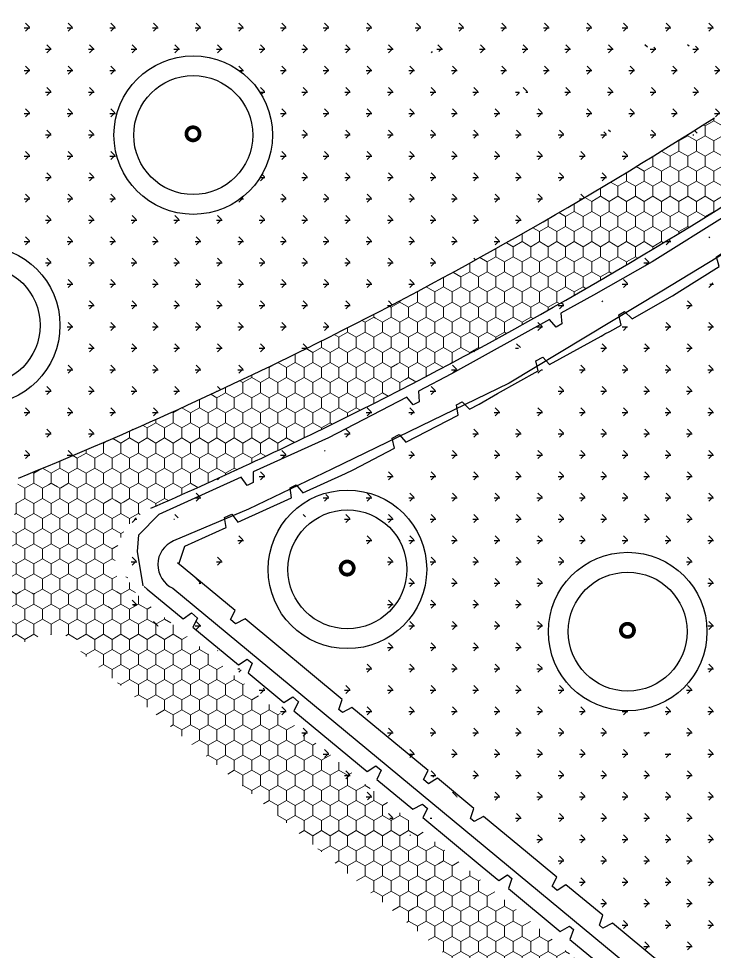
# Model space of a CAD drawing. Header units: millimetres. Extents: x -164772 to 106339, y -135449 to 107526.
# Drawn here: x -29196 to -11645, y -118868 to -95340 of the extents above; entities that cross this region are included whole.
import ezdxf

# ---------------------------------------------------------------- set-up
doc = ezdxf.new("R2010")
doc.units = ezdxf.units.MM
doc.layers.add('bord2', color=251, linetype='Continuous', lineweight=25)
doc.layers.add('paving', color=250, linetype='Continuous', lineweight=25)
for name, color, linetype, lineweight, true_color in [('graas', 7, 'Continuous', 25, 0x83f83f), ('hatch', 7, 'Continuous', 9, 0x4a4a4a), ('plants', 7, 'Continuous', 30, 0x3d5129)]:
    doc.layers.add(name, color=color, linetype=linetype, lineweight=lineweight, true_color=true_color)
doc.linetypes.add('зигзаг', pattern='A,0.00254,-5.08,[131,ltypeshp.shx,S=5.08,R=0,X=-5.08,Y=0],-10.16,[131,ltypeshp.shx,S=5.08,R=180,X=5.08,Y=0],-5.08', length=20.32254)
pattern_1 = [(90, (0, 0), (-219.9704516, 381), [254, -508]), (210, (0, 0), (-219.9704530418713, -380.9999991675352), [254, -508]), (150, (0, 0), (-439.9409046418711, 8.324647552006501e-07), [-508, 254])]
pattern_2 = [(180, (20086130.2969499, -35164895.6718968), (-538.8149999999999, -538.8149999999999), [142.875, -934.755]), (135, (20086130.2969499, -35164895.6718968), (-538.8153672641492, -538.8153672641491), [142.875, -619.1249999999999]), (225, (20086130.2969499, -35164895.6718968), (538.8153672641491, -538.8153672641492), [142.875, -619.1249999999999])]
pattern_3 = [(180, (20086130.56260819, -35164895.6718968), (-538.8149999999999, -538.8149999999999), [142.875, -934.755]), (135, (20086130.56260819, -35164895.6718968), (-538.8153672641492, -538.8153672641491), [142.875, -619.1249999999999]), (225, (20086130.56260819, -35164895.6718968), (538.8153672641491, -538.8153672641492), [142.875, -619.1249999999999])]

# ---------------------------------------------------------------- blocks, each defined once
blk = doc.blocks.new('Б')
at = {"layer": 'plants', "const_width": 0.1885352972114263}
blk.add_lwpolyline([(63583.59903664938, 41953.88570157746, 1), (63584.26256520769, 41953.88570157746, 1)], format="xyb", close=True, dxfattribs=at)
at = {"layer": 'plants'}
for radius in [4, 3]:
    blk.add_circle((63583.86653953583, 41953.87432750583), radius, dxfattribs=at)
blk = doc.blocks.new('Р')
at = {"layer": 'plants', "const_width": 0.1885352972114263}
blk.add_lwpolyline([(63573.59903664942, 42000.92048726147, 1), (63574.26256520773, 42000.92048726147, 1)], format="xyb", close=True, dxfattribs=at)
at = {"layer": 'plants'}
blk.add_circle((63573.86653953586, 42000.90911318984), 4, dxfattribs=at)
at = {"layer": 'plants', "linetype": 'зигзаг', "ltscale": 0.1}
blk.add_circle((63573.86653953586, 42000.90911318984), 3, dxfattribs=at)

msp = doc.modelspace()

# ---------------------------------------------------------------- hatches: boundary and pattern name
at = {"layer": 'graas'}
h = msp.add_hatch(dxfattribs=at)
h.set_pattern_fill('GRASS,_O', color=256, scale=30, angle=90)
h.set_pattern_definition(pattern_3)
edge = h.paths.add_edge_path()
edge.add_line((-16278.04338607359, -74320.46765687499), (-16121.69380648822, -74118.54566369964))
edge.add_line((-16121.69380648834, -74118.54566369993), (-16230.62774744017, -73990.86640729046))
edge.add_line((-16230.62774744005, -73990.86640729052), (-16489.21869616799, -74072.95337132069))
edge.add_line((-16489.21869616797, -74072.95337132034), (-17251.79313641828, -73179.15538103641))
edge.add_line((-17251.79313641814, -73179.15538103641), (-17106.45509475392, -72964.32698824735))
edge.add_line((-17106.45509475404, -72964.32698824765), (-17219.3598379618, -72831.99363528228))
edge.add_line((-17219.35983796166, -72831.99363528234), (-17457.16982914919, -72938.43753695233))
edge.add_line((-17457.16982914954, -72938.43753695204), (-19017.42752928684, -71109.69122301707))
edge.add_line((-19017.42752928687, -71109.69122301736), (-18861.07794969422, -70907.76922985657))
edge.add_line((-18861.07794969416, -70907.76922985628), (-18987.76378654861, -70759.28333733122))
edge.add_line((-18987.76378654856, -70759.28333733133), (-19228.60283938479, -70862.17693746254))
edge.add_line((-19228.60283938497, -70862.17693746272), (-19991.17727963165, -69968.37894718607))
edge.add_line((-19991.17727963141, -69968.37894718577), (-19848.50287327401, -69750.42856162712))
edge.add_line((-19848.50287327384, -69750.42856162736), (-19955.92702735842, -69624.5188956932))
edge.add_line((-19955.92702735848, -69624.51889569308), (-20196.5539723551, -69727.66110310874))
edge.add_line((-20196.55397235536, -69727.66110310885), (-20982.14435534308, -68806.88659449924))
edge.add_line((-20982.144355343, -68806.88659449895), (-20669.21950991872, -68558.52983458697))
edge.add_line((-20669.21950991852, -68558.52983458708), (-20882.69722791844, -68345.74055049261))
edge.add_arc((-69881.72746434601, -6887.990543764508), 78599.99999999972, 294.8394504156512, 308.56465227017856, ccw=False)
edge.add_line((-36863.67339754179, -78216.58302701353), (-32015.06901432185, -88691.28304548604))
edge.add_line((-32015.06901432182, -88691.28304548604), (-28541.38444154702, -85677.9683615644))
edge.add_line((-28541.38444154737, -85677.9683615644), (-25535.57429841235, -88200.94589288447))
edge.add_line((-25535.57429841235, -88200.94589288435), (-27663.69105154658, -91535.24384742575))
edge.add_line((-27663.69105154629, -91535.24384742598), (-21338.74315032338, -92312.72759491952))
edge.add_line((-21338.74315032344, -92312.72759491946), (-12758.62773389062, -96330.98495704723))
edge.add_line((-12758.62773389071, -96330.98495704723), (-7749.025839397462, -93222.38686571324))
edge.add_line((-7749.025839397495, -93222.38686571312), (-7822.681258732904, -93027.68630486775))
edge.add_arc((-8278.9163243154, -91080.41910057045), 2000.000000000005, 270.0000000004006, 283.18626832613353, ccw=False)
edge.add_arc((-8278.91632430143, -91080.41910057045), 2000, 90, 270, ccw=False)
edge.add_arc((-8278.9163243154, -91080.41910057045), 2000, 283.18626832613353, 449.9999999995994, ccw=False)
edge.add_line((-7822.681258732729, -93027.68630486769), (-7447.164308241583, -94020.3269214873))
edge.add_line((-7447.164308241845, -94020.32692148765), (-6268.205027290896, -94165.24853889547))
edge.add_arc((-69881.72746400422, -6887.990543479058), 108000.0000000216, 306.0870766807397, 306.6924963094096)
edge.add_arc((-6254.441992671971, -92279.36250386522), 1510.014115708262, 306.8168404319119, 378.5053839699594)
edge.add_arc((843.8257165762625, -89827.10150605669), 5999.999999867481, 198.0155993887819, 199.1978972640009, ccw=False)
edge.add_line((-4862.00837049009, -91682.7570153805), (-5337.494544421221, -91837.3949744896))
edge.add_arc((843.825716737847, -89827.10150613119), 6499.999999995633, 151.0632248998706, 198.0155993876894, ccw=False)
edge.add_line((-4844.676281302047, -86682.11422185828), (-4407.099204529179, -86924.03632064503))
edge.add_arc((843.8257168426207, -89827.10150624202), 6000.00000014203, 149.926801679152, 151.0632248994016, ccw=False)
edge.add_arc((-5679.392896573801, -86071.87175031002), 1526.989121719825, 330.6435262317915, 400.1339963986396)
edge.add_line((-4511.950044207086, -85087.60910024676), (-11721.73358926205, -76632.77319333093))
edge.add_line((-11721.73358926204, -76632.77319333093), (-12178.27912498444, -77022.0881992248))
edge.add_line((-12178.27912498432, -77022.08819922475), (-15389.40662821005, -73821.3161047572))
edge.add_line((-15389.40662821037, -73821.31610475756), (-14966.82408783304, -74316.61650480657))
edge.add_line((-14966.82408783286, -74316.61650480652), (-15094.51375306722, -74552.13020063507))
edge.add_line((-15094.51375306704, -74552.13020063513), (-15018.25641525826, -74641.50987516461))
edge.add_line((-15018.25641525843, -74641.50987516432), (-14761.44739510178, -74557.33434889799))
edge.add_line((-14761.44739510193, -74557.33434889787), (-13823.9846282325, -75656.11538949831))
edge.add_line((-13823.98462823247, -75656.11538949837), (-13201.18969496824, -76386.08066281835))
edge.add_line((-13201.18969496833, -76386.08066281858), (-13357.53927455369, -76588.00265599393))
edge.add_line((-13357.53927455358, -76588.00265599364), (-13248.60533360538, -76715.6819124031))
edge.add_line((-13248.60533360512, -76715.68191240351), (-13009.01634735598, -76611.32313465771))
edge.add_line((-13009.01634735595, -76611.32313465742), (-12227.43994462319, -77527.39293866426))
edge.add_line((-12227.43994462331, -77527.39293866414), (-12355.12960986131, -77762.9066344927))
edge.add_line((-12355.12960986122, -77762.90663449276), (-12278.87227204516, -77852.28630900769))
edge.add_line((-12278.87227204516, -77852.28630900798), (-12022.06325189578, -77768.11078274164))
edge.add_line((-12022.0632518961, -77768.11078274153), (-10642.11439117054, -79385.52077356547))
edge.add_line((-10642.11439117025, -79385.52077356535), (-10749.43035303113, -79644.91407270935))
edge.add_line((-10749.4303530313, -79644.91407270958), (-10618.45553327856, -79798.42699483976))
edge.add_line((-10618.45553327845, -79798.42699483964), (-10361.39109232141, -79714.55084209122))
edge.add_line((-10361.39109232164, -79714.5508420914), (-9096.241341767669, -81197.40713095655))
edge.add_line((-9096.24134176764, -81197.40713095614), (-9252.590921349369, -81399.32912413149))
edge.add_line((-9252.590921349165, -81399.32912413166), (-9137.91761766157, -81533.73537087861))
edge.add_line((-9137.917617661686, -81533.73537087855), (-8885.06603166951, -81444.92141651818))
edge.add_line((-8885.06603166954, -81444.92141651823), (-7627.367916042404, -82919.04379566801))
edge.add_line((-7627.367916042262, -82919.04379566801), (-7771.42232927696, -83135.37670321636))
edge.add_line((-7771.422329277077, -83135.37670321618), (-7647.222074787525, -83280.94929521119))
edge.add_line((-7647.222074787409, -83280.94929521154), (-7375.421516806513, -83214.34504548648))
edge.add_line((-7375.421516806629, -83214.34504548642), (-6356.857198558093, -84408.18356480713))
edge.add_line((-6356.857198558093, -84408.18356480724), (-6511.695285435228, -84611.8771478474))
edge.add_line((-6511.695285435111, -84611.87714784728), (-6403.364234089226, -84738.84976961972))
edge.add_line((-6403.364234089197, -84738.84976961972), (-6145.681888467181, -84655.69785036905))
edge.add_line((-6145.681888467443, -84655.69785036887), (-5383.107448209848, -85549.4958406528))
edge.add_line((-5383.107448209819, -85549.4958406528), (-5504.721875657458, -85792.13019912668))
edge.add_line((-5504.721875657138, -85792.13019912686), (-6013.26290983519, -86370.46641746246))
edge.add_arc((-7946.595450276782, -86882.54579418986), 2000.000000000011, 270.0000000000342, 374.83520029767544, ccw=False)
edge.add_arc((-7946.59545027585, -86882.54579418986), 2000, 90, 270, ccw=False)
edge.add_arc((-7946.595450279576, -86882.54579418986), 2000, 425.2825424472918, 449.9999999999055, ccw=False)
edge.add_line((-7110.307711542395, -85065.78416479561), (-7608.923196292584, -84481.36709719647))
edge.add_line((-7608.923196292293, -84481.36709719659), (-7471.953076890626, -84256.73083294208))
edge.add_line((-7471.953076890946, -84256.73083294225), (-7562.680614193829, -84150.3909319041))
edge.add_line((-7562.680614193712, -84150.3909319038), (-7814.299889019938, -84240.6492531266))
edge.add_line((-7814.299889019967, -84240.64925312666), (-9433.710889656286, -82342.57055887098))
edge.add_line((-9433.71088965637, -82342.5705588711), (-9277.361310078279, -82140.64856568848))
edge.add_line((-9277.361310078104, -82140.64856568859), (-9386.29525103357, -82012.96930926458))
edge.add_line((-9386.295251033542, -82012.96930926428), (-9644.886199757846, -82095.05627331628))
edge.add_line((-9644.88619975773, -82095.05627331646), (-10407.46064000805, -81201.25828303253))
edge.add_line((-10407.46064000837, -81201.25828303253), (-10268.01482602082, -80979.52373003909))
edge.add_line((-10268.0148260205, -80979.52373003909), (-10356.02831258611, -80876.36491267449))
edge.add_line((-10356.02831258652, -80876.36491267425), (-10612.83733273953, -80960.54043894786))
edge.add_line((-10612.8373327393, -80960.54043894816), (-11845.17598415377, -79516.14137198754))
edge.add_line((-11845.1759841538, -79516.14137198725), (-11731.46030405962, -79264.24905241969))
edge.add_line((-11731.46030405983, -79264.24905241975), (-11873.67594434759, -79097.56099316683))
edge.add_line((-11873.67594434721, -79097.56099316706), (-12146.18398899068, -79163.33601217462))
edge.add_line((-12146.183988991, -79163.33601217433), (-13149.75023892683, -77987.0764236441))
edge.add_line((-13149.75023892689, -77987.07642364404), (-13019.15511798356, -77754.96815336753))
edge.add_line((-13019.15511798327, -77754.9681533677), (-13099.92999163117, -77660.29356695469))
edge.add_line((-13099.92999163111, -77660.29356695474), (-13352.22147594137, -77749.76400509734))
edge.add_line((-13352.2214759414, -77749.76400509752), (-14453.25569270244, -76459.26419520822))
edge.add_line((-14453.25569270253, -76459.26419520793), (-14325.56602747544, -76223.75049937937))
edge.add_line((-14325.56602747533, -76223.75049937931), (-14418.78836836801, -76114.48648979807))
edge.add_line((-14418.78836836833, -76114.48648979836), (-14658.63238543381, -76218.54635111646))
edge.add_line((-14658.63238543346, -76218.5463511161), (-15012.89363552308, -75803.32394573286))
edge.add_line((-15012.89363552331, -75803.32394573321), (-16278.04338607365, -74320.46765687533))
edge = h.paths.add_edge_path(flags=16)
edge.add_arc((-16962.67437455598, -82107.98306011218), 2000, 90, 450)
edge = h.paths.add_edge_path(flags=16)
edge.add_arc((-16962.67437455598, -82107.98306011218), 1500, 90, 450)
edge = h.paths.add_edge_path(flags=0)
edge.add_arc((-16968.3614103727, -82075.85236376007), 165.8821395758423, 90, 450)
edge = h.paths.add_edge_path(flags=16)
edge.add_arc((-20528.92599526448, -79857.66513142544), 2000, 90, 450)
edge = h.paths.add_edge_path(flags=16)
edge.add_arc((-20528.92599526448, -79857.66513142544), 1500, 90, 450)
edge = h.paths.add_edge_path(flags=0)
edge.add_arc((-20534.6130310812, -79825.53443507334), 165.8821395758423, 90, 450)
edge = h.paths.add_edge_path(flags=16)
edge.add_arc((-26790.00316361831, -77894.95673689475), 2000, 90, 450)
edge = h.paths.add_edge_path(flags=16)
edge.add_arc((-26790.00316361831, -77894.95673689475), 1500, 90, 450)
edge = h.paths.add_edge_path(flags=0)
edge.add_arc((-26795.69019943503, -77862.82604053892), 165.8821395794803, 90, 450)
h = msp.add_hatch(dxfattribs=at)
h.set_pattern_fill('GRASS,_O', color=256, scale=30, angle=90)
h.set_pattern_definition([(180, (20086296.44474777, -35164895.6718968), (-538.8149999999999, -538.8149999999999), [142.875, -934.755]), (135, (20086296.44474777, -35164895.6718968), (-538.8153672641492, -538.8153672641491), [142.875, -619.1249999999999]), (225, (20086296.44474777, -35164895.6718968), (538.8153672641491, -538.8153672641492), [142.875, -619.1249999999999])])
h.paths.add_polyline_path([(-15026.64716512225, -97841.2889566137), (-12993.69624564777, -98793.36472745887, 0.006585150958767653), (-10592.84408945618, -97267.58295781161), (-12592.74559431224, -96330.98495703978)])
h.paths.add_polyline_path([(-21172.8610107487, -92312.72759491946), (-27497.80891197854, -91535.24384742598), (-27726.55622329265, -91893.64133248148), (-15026.64716512597, -97841.28895660672), (-12592.7455943155, -96330.98495703978)])
h.paths.add_polyline_path([(-8606.525073943933, -93857.42363177655), (-10657.85814934065, -95130.33317971365), (-8550.907158354104, -95898.38510023053, 0.004423833893708988), (-6985.506585550771, -94802.17939665863), (-7281.282168666643, -94020.32692148765)])
h.paths.add_polyline_path([(-11540.08162073958, -95677.77751900251), (-12592.74559432295, -96330.9849570328), (-10592.84408945944, -97267.58295780416, 0.001895706398023822), (-9909.218543415696, -96816.67002386921, 0.003285728995512572), (-8732.497018590377, -96022.89520723974)])
h = msp.add_hatch(dxfattribs=at)
h.set_pattern_fill('GRASS,_O', color=256, scale=30, angle=90)
h.set_pattern_definition(pattern_3)
h.paths.add_polyline_path([(-38351.97820854401, -92402.3603151985), (-37843.07115087174, -93934.02424778133), (-38057.9079674555, -94080.30050390908), (-37997.5717498146, -94261.89517230909), (-37720.67612969298, -94302.39807290905), (-37225.85976526355, -95791.65306991148), (-37445.93526741843, -95922.16238860083), (-37393.30827467544, -96080.55450647646), (-37123.27125186687, -96100.41500097974), (-36752.81422193981, -97215.38415449714), (-36956.74974148469, -97394.47018059246), (-36922.65542760845, -97497.08426325065), (-36653.04266445134, -97515.66785816658), (-36183.06129847588, -98930.17664990896), (-36405.65272293128, -99053.11376579288), (-36345.62733492749, -99233.77292637104), (-36081.21944868825, -99236.6913381889), (-35844.89488997338, -99947.96031649872), (-35017.33179989438, -99960.2098903311, -0.2250681622745249), (-33468.84686063491, -99225.9880671375, -0.4712095893921397), (-31505.0685270492, -101604.9005326754, -0.1876144007681571), (-30153.78648789394, -101079.3620786829, -1), (-30153.78648789394, -105079.3620786829, -0.2171790060449895), (-31663.49492427455, -104391.1472886577), (-32000.41045714011, -104873.3609280646, -0.07087997387360116), (-30617.63065368896, -106077.6261799004), (-30998.02301931223, -106406.0259925648, -0.005170311954522247), (-30917.7541680241, -106500.650475264, 0.3258521014595619), (-29195.98670052997, -106931.3336431337, 0.02284669800475377), (-20237.36785333864, -102801.6890378389, 0.01883535674830716), (-13159.57838521553, -98793.36472745142), (-22697.16549455402, -94326.70224578441)])
h.paths.add_polyline_path([(-24791.71540520647, -96280.46744549317, -1), (-24791.71540520647, -100280.4674454932, -1)], flags=16)
h.paths.add_polyline_path([(-24791.71540520647, -96780.46744549317, -1), (-24791.71540520647, -99780.46744549317, -1)], flags=0)
h.paths.add_polyline_path([(-24797.40244101993, -98082.45460955748, -1), (-24797.40244102319, -98414.21888871673, -1)], flags=0)
h = msp.add_hatch(dxfattribs=at)
h.set_pattern_fill('GRASS,_O', color=256, scale=30, angle=90)
h.set_pattern_definition(pattern_2)
h.paths.add_polyline_path([(-13924.41648158086, -103042.5774894142), (-14068.27997256377, -103124.4095663898), (-14012.22468064427, -103380.1388096585), (-14293.95927211763, -103540.3943868046), (-14369.21264476589, -103374.6445063264), (-14420.69414754798, -103323.5173950493), (-14565.62244595801, -103403.4484977568), (-14512.93854523664, -103659.8935176264), (-15818.13622772674, -104379.7383730309), (-15986.48531302232, -104187.0852133473), (-16163.49892832133, -104284.7120648408), (-16102.03083325391, -104536.312410823), (-17130.90517923962, -105103.7589477459), (-17598.04180302498, -105379.9977241619), (-17841.59673673128, -105506.4029202736), (-18021.7318842316, -105318.2283060927), (-18168.63419149191, -105394.4707154408), (-18122.44893681611, -105652.1654260181), (-19445.42418101457, -106338.7905853637), (-19608.85004826756, -106141.9438420021), (-19788.27469333754, -106235.0653694486), (-19733.1855983993, -106488.1389801488), (-20776.07381954491, -107029.3987611988), (-20967.86215586522, -107128.9370538475), (-21585.0351762658, -107408.0086832149), (-15528.91873551374, -111864.1999652138, -0.5887052153382988), (-13831.75378655716, -108806.0737269884, -1), (-13831.75378655716, -112806.0737269884, -0.06394278196015474), (-14337.06395999463, -112741.1865476355), (-6310.499641824324, -118647.2661762205), (-3134.024966935904, -114249.9543521595), (-3206.037506415785, -113767.1879368685), (-2976.155382219047, -113613.7760548922), (-3008.481915332653, -113397.0615129405), (-3274.458569083639, -113308.49850045), (-3502.575656226647, -111779.2194441175), (-3268.856726159618, -111651.5292076841), (-3287.217376384695, -111528.4408489791), (-3548.598675455709, -111470.6847337116), (-3798.870860666313, -109792.879638026), (-3565.812359434829, -109660.7619384778), (-3587.002399324716, -109518.705573468), (-3845.55430873837, -109479.9174645054), (-3926.080177820098, -108940.0783554632), (-4213.656883310337, -107012.1866823649), (-3974.083798535445, -106923.7422398477), (-3998.845186537408, -106757.7438372215), (-4261.658394540005, -106690.3883168092), (-4434.996487618235, -105528.3433392727), (-4197.926396495008, -105423.1190236574), (-4223.5903734819, -105251.0697352667), (-4481.679935687032, -105215.3811657521), (-4693.116079468557, -103797.9298450993), (-3688.915187025719, -103751.9194150338), (-3320.812612457477, -106219.6501971599), (-3560.38569722492, -106308.0946396915), (-3535.624309226681, -106474.0930423252), (-3276.100210436431, -106519.3986325869), (-3099.473008145855, -107703.4935402739), (-3332.531509377339, -107835.6112398072), (-3315.197724207115, -107951.8155756997), (-3052.789560077057, -108016.4557137801), (-2839.698221362007, -109445.0033314102), (-2698.132912572284, -110394.0460556736), (-2937.705997342986, -110482.4904982126), (-2912.944609348473, -110648.4889008319), (-2654.45067008659, -110686.8883824395), (-2476.793308263921, -111877.8893987806), (-2709.851809495405, -112010.0070983138), (-2692.518024325182, -112126.2114342213), (-2430.109860199314, -112190.8515722868), (-2296.008441449885, -113089.8569632521), (-1872.767105096762, -112503.9482678296), (-3221.260237618626, -103447.8228097618), (-11003.10126656228, -99803.41495651049, -0.02193232268364875), (-19369.11260734479, -104604.1555424276, -0.01634565179000416), (-25860.84223541366, -107695.4221872841, 0.5586773253011772), (-26217.6051399529, -110225.0809996225), (-18446.52306022756, -116664.2559138895), (-18179.58390047569, -116248.7786502721), (-18859.33445973023, -115685.4212780785), (-18739.9456149524, -115459.6692324453), (-18869.16954954182, -115352.5722169037), (-19109.84320127526, -115477.8069636491), (-20014.45446133781, -114728.0916226557), (-19908.12815926065, -114491.5137238828), (-20042.06249620793, -114380.5128646967), (-20258.08453729218, -114526.1781449704), (-22108.95523219583, -112992.2306744596), (-21989.56638742499, -112766.4786288337), (-22139.84867916051, -112641.9290631059), (-22359.46397374412, -112784.6163600226), (-23264.07523380667, -112034.9010190372), (-23160.90869471924, -111795.7044011605), (-23288.34163013221, -111690.0917133283), (-23507.70530975777, -111832.9875413589), (-24655.34296090323, -110881.8590390477), (-24537.68166898777, -110654.6752481558), (-24693.32666622176, -110525.6812290358), (-24904.96655632723, -110674.9783078017), (-25809.6378975043, -109925.2131733414), (-25888.04054581308, -109860.2353527061), (-26198.02631854154, -109192.7932957662), (-26154.6492755644, -108680.8553803754), (-25674.04141588676, -108159.4835876645), (-23595.0729595989, -107219.4212463623), (-23444.56854442069, -107425.7367895664), (-23291.64102896377, -107356.5864386805), (-23298.61333262855, -107085.3689329563), (-21395.93153523495, -106225.0194168994), (-19417.25916516063, -105197.5133489435), (-19255.82478857394, -105395.3936775038), (-19106.85785093512, -105318.0797233986), (-19128.47736786892, -105047.6353762247), (-18292.39800710491, -104613.70955117), (-15818.82673403555, -103238.1138630993), (-15652.44237862322, -103431.8506139866), (-15505.47719342475, -103350.7961239852), (-15533.92546002408, -103080.9846257949), (-14709.08096762122, -102626.064982451), (-13225.6782336899, -101782.2794890129), (-11322.19683485366, -100595.2852429221), (-11145.68526625428, -100779.8424116158), (-11003.26725375447, -100691.0409154337), (-11046.11054170345, -100423.1379458545), (-10777.1858965734, -100255.4561306936), (-10234.99381407797, -101095.8523412742), (-11260.42679614508, -101735.237637015), (-11438.84230495504, -101551.867626735), (-11610.37903484077, -101658.8254335187), (-11535.53756760274, -101906.7766698319), (-12532.57805232172, -102528.4584728763), (-12715.93493617726, -102642.7864664844), (-13737.18217988991, -103223.6898110755)])
h.paths.add_polyline_path([(-8707.768492009764, -104082.3206734098, -1), (-8707.768492009767, -108082.3206734098, -1)], flags=16)
h.paths.add_polyline_path([(-8707.768492009764, -104582.3206734098, -1), (-8707.768492009767, -107582.3206734098, -1)], flags=0)
h.paths.add_polyline_path([(-8713.455527826485, -105884.3078374741, -1), (-8713.455527826485, -106216.0721166334, -1)], flags=0)
h.paths.add_polyline_path([(-8287.773574962557, -110575.2950583379, -1), (-8287.773574962557, -114575.2950583379, -1)], flags=16)
h.paths.add_polyline_path([(-8287.773574962557, -111075.2950583379, -1), (-8287.773574962557, -114075.2950583379, -1)], flags=0)
h.paths.add_polyline_path([(-8293.460610779279, -112709.046501561, 1), (-8293.460610779279, -112377.2822224022, 1)], flags=0)
h = msp.add_hatch(dxfattribs=at)
h.set_pattern_fill('GRASS,_O', color=256, scale=30, angle=90)
h.set_pattern_definition(pattern_2)
h.paths.add_polyline_path([(-21585.03517625835, -107408.0086832149), (-22038.40650132233, -107613.0129044363), (-22208.10888406615, -107415.3782463441), (-22358.9168768798, -107483.5701972008), (-22326.72570723137, -107743.3843042203), (-23684.87483949335, -108357.5085105081), (-23837.42369303042, -108152.1174159026), (-24021.61869371617, -108235.4062138004), (-23980.28695776714, -108491.0871642464), (-25050.90240488974, -108975.1951654073), (-25043.77628467586, -109261.1447607311), (-23886.93029951378, -110219.9048608201, -0.4608285199110658), (-21911.37044010432, -107908.1946718767, -0.9850009656495887), (-21850.93131392058, -111907.2812412963), (-20888.00929449852, -112705.3228333136), (-20973.4000403786, -112959.2515084338), (-20882.93904037894, -113034.2229381026), (-20644.37921855114, -112907.2363109919), (-18723.33735229941, -114499.3395949099), (-18842.7261970777, -114725.0916405357), (-18713.50226249154, -114832.1886560772), (-18489.99370802827, -114692.7279790146), (-17635.06721209529, -115401.2660414124), (-15443.516269801, -111990.2281500292, -0.01903675964601506), (-15528.91873551747, -111864.1999652138)])
h = msp.add_hatch(dxfattribs=at)
h.set_pattern_fill('GRASS,_O', color=256, scale=30, angle=90)
h.set_pattern_definition(pattern_2)
h.paths.add_polyline_path([(-14337.06395999463, -112741.1865476355, -0.1721044062092598), (-15443.516269801, -111990.2281500292), (-17635.06721209529, -115401.266041405), (-17568.21735068857, -115456.6692503397), (-17653.60809657285, -115710.5979254595), (-17563.14709657272, -115785.5693551288), (-17324.58727474119, -115658.582728018), (-16212.51305608712, -116580.2372981673), (-15473.71657982729, -117192.5301985214), (-15593.10542460838, -117418.2822441477), (-15463.88149001896, -117525.3792596962), (-15245.74909893823, -117381.4629757436), (-14318.59657822344, -118149.8598539442), (-14403.98732410352, -118403.7885290714), (-14313.52632410014, -118478.7599587403), (-14074.96650226488, -118351.7733316295), (-12437.98890134906, -119708.4524649223), (-12499.21114575611, -119982.4112868341), (-12343.8410068213, -120111.1775114298), (-12104.97818961302, -119984.4419980258), (-10604.18213664349, -121228.2578494018), (-10723.57098141759, -121454.0098950495), (-10587.53867261326, -121566.7494919076), (-10353.67339509893, -121435.8721638456), (-9084.639203849525, -122487.6105662155), (-6310.499641824324, -118647.2661762274)])
at = {"layer": 'hatch'}
h = msp.add_hatch(dxfattribs=at)
h.set_pattern_fill('HONEY', color=256, scale=80, angle=90, style=0)
h.set_pattern_definition(pattern_1)
h.paths.add_polyline_path([(-20237.10219504386, -102798.0638265004), (-19368.58129075523, -104600.5303310887, 0.0267788642085909), (-9213.530639265005, -98641.66546676304), (-10074.83502469612, -96813.0448125307, -0.02732068423715786)])
h = msp.add_hatch(dxfattribs=at)
h.set_pattern_fill('HONEY', color=256, scale=80, angle=90, style=0)
h.set_pattern_definition(pattern_1)
h.paths.add_polyline_path([(-29191.87665198305, -106926.1449047047, -0.0006888238521134265), (-29195.72104186406, -106927.708431642), (-25860.31091881012, -107691.7969759381, 0.01634565178996716), (-19368.58129075523, -104600.5303310887), (-20237.10219504386, -102798.0638265004, -0.02283708610553156)])
h = msp.add_hatch(dxfattribs=at)
h.set_pattern_fill('HONEY', color=256, scale=80, angle=90, style=0)
h.set_pattern_definition(pattern_1)
h.paths.add_polyline_path([(-29195.7210418608, -106927.708431642, -5.935153254054025e-06), (-29198.0961436185, -106928.6743078776), (-29523.35008209599, -109753.3109357031), (-26306.80401380062, -110140.8033279227, -0.5325755290194414), (-25860.3109188064, -107691.7969759381)])
h = msp.add_hatch(dxfattribs=at)
h.set_pattern_fill('HONEY', color=256, scale=80, angle=90, style=0)
h.set_pattern_definition(pattern_1)
edge = h.paths.add_edge_path()
edge.add_arc((-25243.98416548716, -109043.4985253508), 1264.893839746555, 195.1864692111602, 237.1608515327213, ccw=False)
edge.add_line((-26464.70586995575, -109374.8517297538), (-27638.37216598505, -111315.3337731458))
edge.add_line((-27638.37216598522, -111315.3337731459), (-19421.71176150832, -118123.7181156051))
edge.add_line((-19421.71176150841, -118123.7181156049), (-18423.16577179408, -116335.4112788421))
edge.add_line((-18423.16577179385, -116335.4112788424), (-25929.91385470681, -110106.2576171848))
h = msp.add_hatch(dxfattribs=at)
h.set_pattern_fill('HONEY', color=256, scale=80, angle=90, style=0)
h.set_pattern_definition(pattern_1)
h.paths.add_polyline_path([(-29523.35008209226, -109753.3109357031), (-29775.32407873338, -111941.5549382106), (-29760.52007438736, -111967.8879186543, -0.5418943502262948), (-27360.37963757366, -111222.1359868929), (-26306.80401380062, -110140.8033279227)])
h = msp.add_hatch(dxfattribs=at)
h.set_pattern_fill('HONEY', color=256, scale=80, angle=90, style=0)
h.set_pattern_definition(pattern_1)
h.paths.add_polyline_path([(-12298.40639846706, -121417.7807490471), (-18423.16577179385, -116335.4112788424), (-19421.71176151726, -118123.7181155961), (-13508.86466742335, -123023.1460574944), (-3823.4810044568, -131048.5251331231), (-2682.29383706981, -129397.3002575081), (-5682.24151843907, -126907.9220503578), (-6657.469009574314, -126098.6712495782)])

# ---------------------------------------------------------------- linework, layer by layer
at = {"layer": 'bord2'}
msp.add_lwpolyline([(-2989.264411053431, -128192.6135793039), (-1015.158023054057, -129816.2893804549, 0.5784379601989923), (-424.3148499320232, -129375.7976581403), (-4990.899314203576, -98351.33904860444, 0.4806716193514591), (-6304.844013111477, -97835.88830886637), (-10104.92360194474, -100475.5217867717), (-12972.86295769112, -102211.1089658434), (-16818.6484152086, -104538.4580153115), (-21298.00733766593, -106703.0568585181), (-23394.79705137461, -107716.3064478668), (-25288.57662988063, -108515.6667611813, 0.654716642427141), (-25302.89361463841, -109706.8309204191), (-2989.264411053431, -128192.6135793039)], format="xyb", dxfattribs=at)
at = {"layer": 'paving'}
for centre, radius, start, end in [((-69881.46180592131, -6884.365332624368), 107999.9999997595, 296.5035848786412, 302.6309118416135), ((-69881.46180609454, -6884.365332317031), 110000.0000001122, 296.4336559907915, 302.5695452354875), ((-69881.46180604052, -6884.365332415286), 108000, 292.1292880445404, 296.5035848786412), ((-69881.46180604052, -6884.365332415286), 110000, 293.5901994280545, 296.4336559907915)]:
    msp.add_arc(centre, radius, start, end, dxfattribs=at)
at = {"layer": 'plants'}
for p, q in [((-26161.53137127384, -108357.7305983095), (-25658.1595011631, -107847.5747871636)), ((-26197.76066024676, -108785.3103824933), (-26161.53137127384, -108357.7305983095)), ((-26051.08404034124, -109649.8022934813), (-26197.76066024676, -108785.3103824933))]:
    msp.add_line(p, q, dxfattribs=at)
at = {"layer": 'plants', "linetype": 'ByBlock'}
for points in [[(-10761.30398186463, -99943.54733020761), (-11030.22862699469, -100111.2291453685), (-10987.38533903825, -100379.1321149477), (-11129.80335154132, -100467.9336111298), (-11306.3149201407, -100283.3764424435), (-13209.79631903562, -101470.3706884761)], [(-12700.05302292369, -102330.8776669004), (-12700.05302292369, -102330.8776669004), (-12700.05302292369, -102330.8776669004), (-12516.69613760923, -102216.5496723903), (-12516.69613760923, -102216.5496723903), (-11519.65565289025, -101594.8678693533), (-11594.49712012829, -101346.916633029), (-11422.96039024256, -101239.958826242), (-11244.54488143259, -101423.328836529), (-10219.11189936501, -100783.9435407882)], [(-13209.79631903562, -101470.3706884761), (-14693.1990527993, -102314.1561817834)], [(-14693.1990527993, -102314.1561817834), (-15518.04354531159, -102769.0758253051), (-15489.59527871226, -103038.8873234991), (-15636.56046391399, -103119.9418134931), (-15802.94481932306, -102926.2050626208), (-18276.51609249394, -104301.8007507855)], [(-14278.07735740514, -103228.4855863256), (-13996.34276593131, -103068.2300091725), (-14052.39805785128, -102812.5007659113), (-13908.53456687209, -102730.6686889282), (-13721.30026517696, -102911.7810105965), (-12700.05302302194, -102330.8776668785)], [(-17582.1598882324, -105068.0889236615), (-17582.1598882324, -105068.0889236615), (-17582.1598882324, -105068.0889236615), (-17115.02326466869, -104791.8501472598), (-17115.02326466869, -104791.8501472598), (-16086.14891853723, -104224.4036103407), (-16147.6170136121, -103972.8032643511), (-15970.60339831309, -103875.1764128613), (-15802.25431301379, -104067.8295725486), (-14497.05663052741, -103347.9847171404), (-14454.45955192837, -103322.7727496745), (-14404.81223283503, -103293.274234435), (-14278.07735740514, -103228.4855863256)], [(-18276.51609249394, -104301.8007507822), (-19112.59545316016, -104735.7265757387), (-19090.97593621844, -105006.1709229126), (-19239.94287386471, -105083.4848770066), (-19401.37725044069, -104885.6045484687), (-21380.04962043491, -105913.1106164064)], [(-20951.98024130175, -106817.028253416), (-20951.98024130175, -106817.028253416), (-20951.98024130175, -106817.028253416), (-20760.19190483195, -106717.4899607165), (-20760.19190483195, -106717.4899607165), (-19717.30368368308, -106176.2301796628), (-19772.39277862459, -105923.1565689626), (-19592.96813355134, -105830.0350415161), (-19429.54226630534, -106026.8817848777), (-18106.5670220999, -105340.2566255359), (-18152.75227677943, -105082.5619149548), (-18005.84996952609, -105006.3195056067), (-17825.7148220146, -105194.4941197875), (-17582.1598882324, -105068.0889236615)], [(-21380.04962043491, -105913.1106164064), (-23282.73141791234, -106773.460132474), (-23275.75911425082, -107044.6776382019), (-23428.68662970448, -107113.8279890841), (-23579.19104488641, -106907.5124458652), (-25658.1595011631, -107847.5747871636)], [(-25150.6057295667, -109097.3002608739), (-25002.41638090862, -108648.543526852), (-23964.40504305791, -108179.1783637567), (-24005.73677900321, -107923.4974133144), (-23821.54177831793, -107840.2086154166), (-23668.99292478412, -108045.5997100221), (-22310.84379251841, -107431.4755037343), (-22343.03496217057, -107171.6613967148), (-22192.2269693532, -107103.4694458544), (-22022.52458660984, -107301.1041039503), (-20951.98024130175, -106817.0282534123)], [(-12580.43554037977, -119515.0894768163), (-14217.41314130304, -118158.4103435203), (-14455.97296313457, -118285.3969706306), (-14546.43396313796, -118210.4255409543), (-14461.04321725415, -117956.496865842), (-15388.19573797639, -117188.0999876344), (-15606.32812905386, -117332.0162715865), (-15735.55206364281, -117224.919256038), (-15616.16321886498, -116999.1672104117), (-16354.95969512155, -116386.874310058), (-17467.0339137719, -115465.2197399088), (-17705.59373560017, -115592.2063670191), (-17796.05473560728, -115517.2349373428), (-17710.66398972301, -115263.3062622305), (-18632.4403470627, -114499.3649909123), (-18855.94890152272, -114638.825667975), (-18985.17283610841, -114531.7286524265), (-18865.78399133431, -114305.9766068002), (-20786.82585758185, -112713.8733228826), (-21025.38567940965, -112840.8599499929), (-21115.84667941676, -112765.8885203204), (-21030.45593353295, -112511.9598452043), (-23485.13713491969, -110477.5918960408), (-23725.81078665638, -110602.8266427824), (-23855.0347212458, -110495.7296272334), (-23735.64587646797, -110269.9775816039), (-25186.22292371029, -109067.7817726214)], [(-26030.48718485497, -109666.8723645894), (-26030.48718485497, -109666.8723645894), (-26030.48718485497, -109666.8723645894), (-25952.08453653874, -109731.8501852355), (-25952.08453653874, -109731.8501852355), (-25047.41319536539, -110481.6153196957), (-24835.7733052562, -110332.3182409261), (-24680.12830802221, -110461.3122600461), (-24797.78959993394, -110688.4960509347), (-23650.15194879221, -111639.6245532454), (-23430.78826916665, -111496.7287252117), (-23303.3553337574, -111602.3414130508), (-23406.5218728411, -111841.5380309275), (-22501.91061277855, -112591.2533719167), (-22282.29531819494, -112448.5660749962), (-22132.01302645569, -112573.115640724), (-22251.40187123352, -112798.8676863536), (-20400.53117632661, -114332.8151568607), (-20184.50913524283, -114187.1498765833), (-20050.57479829881, -114298.1507357657), (-20156.90110037224, -114534.728634539), (-19252.28984031342, -115284.4439755287), (-19011.61618857626, -115159.2092287903), (-18882.39225398684, -115266.3062443393), (-19001.78109876467, -115492.0582899651), (-17500.98504580306, -116735.8741413485), (-17080.7392325134, -117084.1615738831), (-16862.30430867923, -116940.4960202267), (-16751.71841067848, -117032.1463764454), (-16837.10915656229, -117286.0750515614), (-15530.99673313955, -118368.542807748), (-15297.79588162834, -118237.1148228561), (-15201.97591130463, -118316.527610314), (-15290.81328194849, -118567.5998236807), (-14100.32317108409, -119554.2431906401)]]:
    msp.add_lwpolyline(points, dxfattribs=at)

# ---------------------------------------------------------------- block references
at = {"layer": 'graas', "xscale": 500, "yscale": 500, "zscale": 500, "rotation": 90}
for name, p in [('Р', (20975662.84118971, -31885210.1120021)), ('Б', (20946783.37726502, -31895009.00663527)), ('Б', (20956034.98727078, -31901165.58425033)), ('Б', (20963105.40996635, -31902735.71828357))]:
    msp.add_blockref(name, p, dxfattribs=at)

doc.saveas('drawing.dxf')
